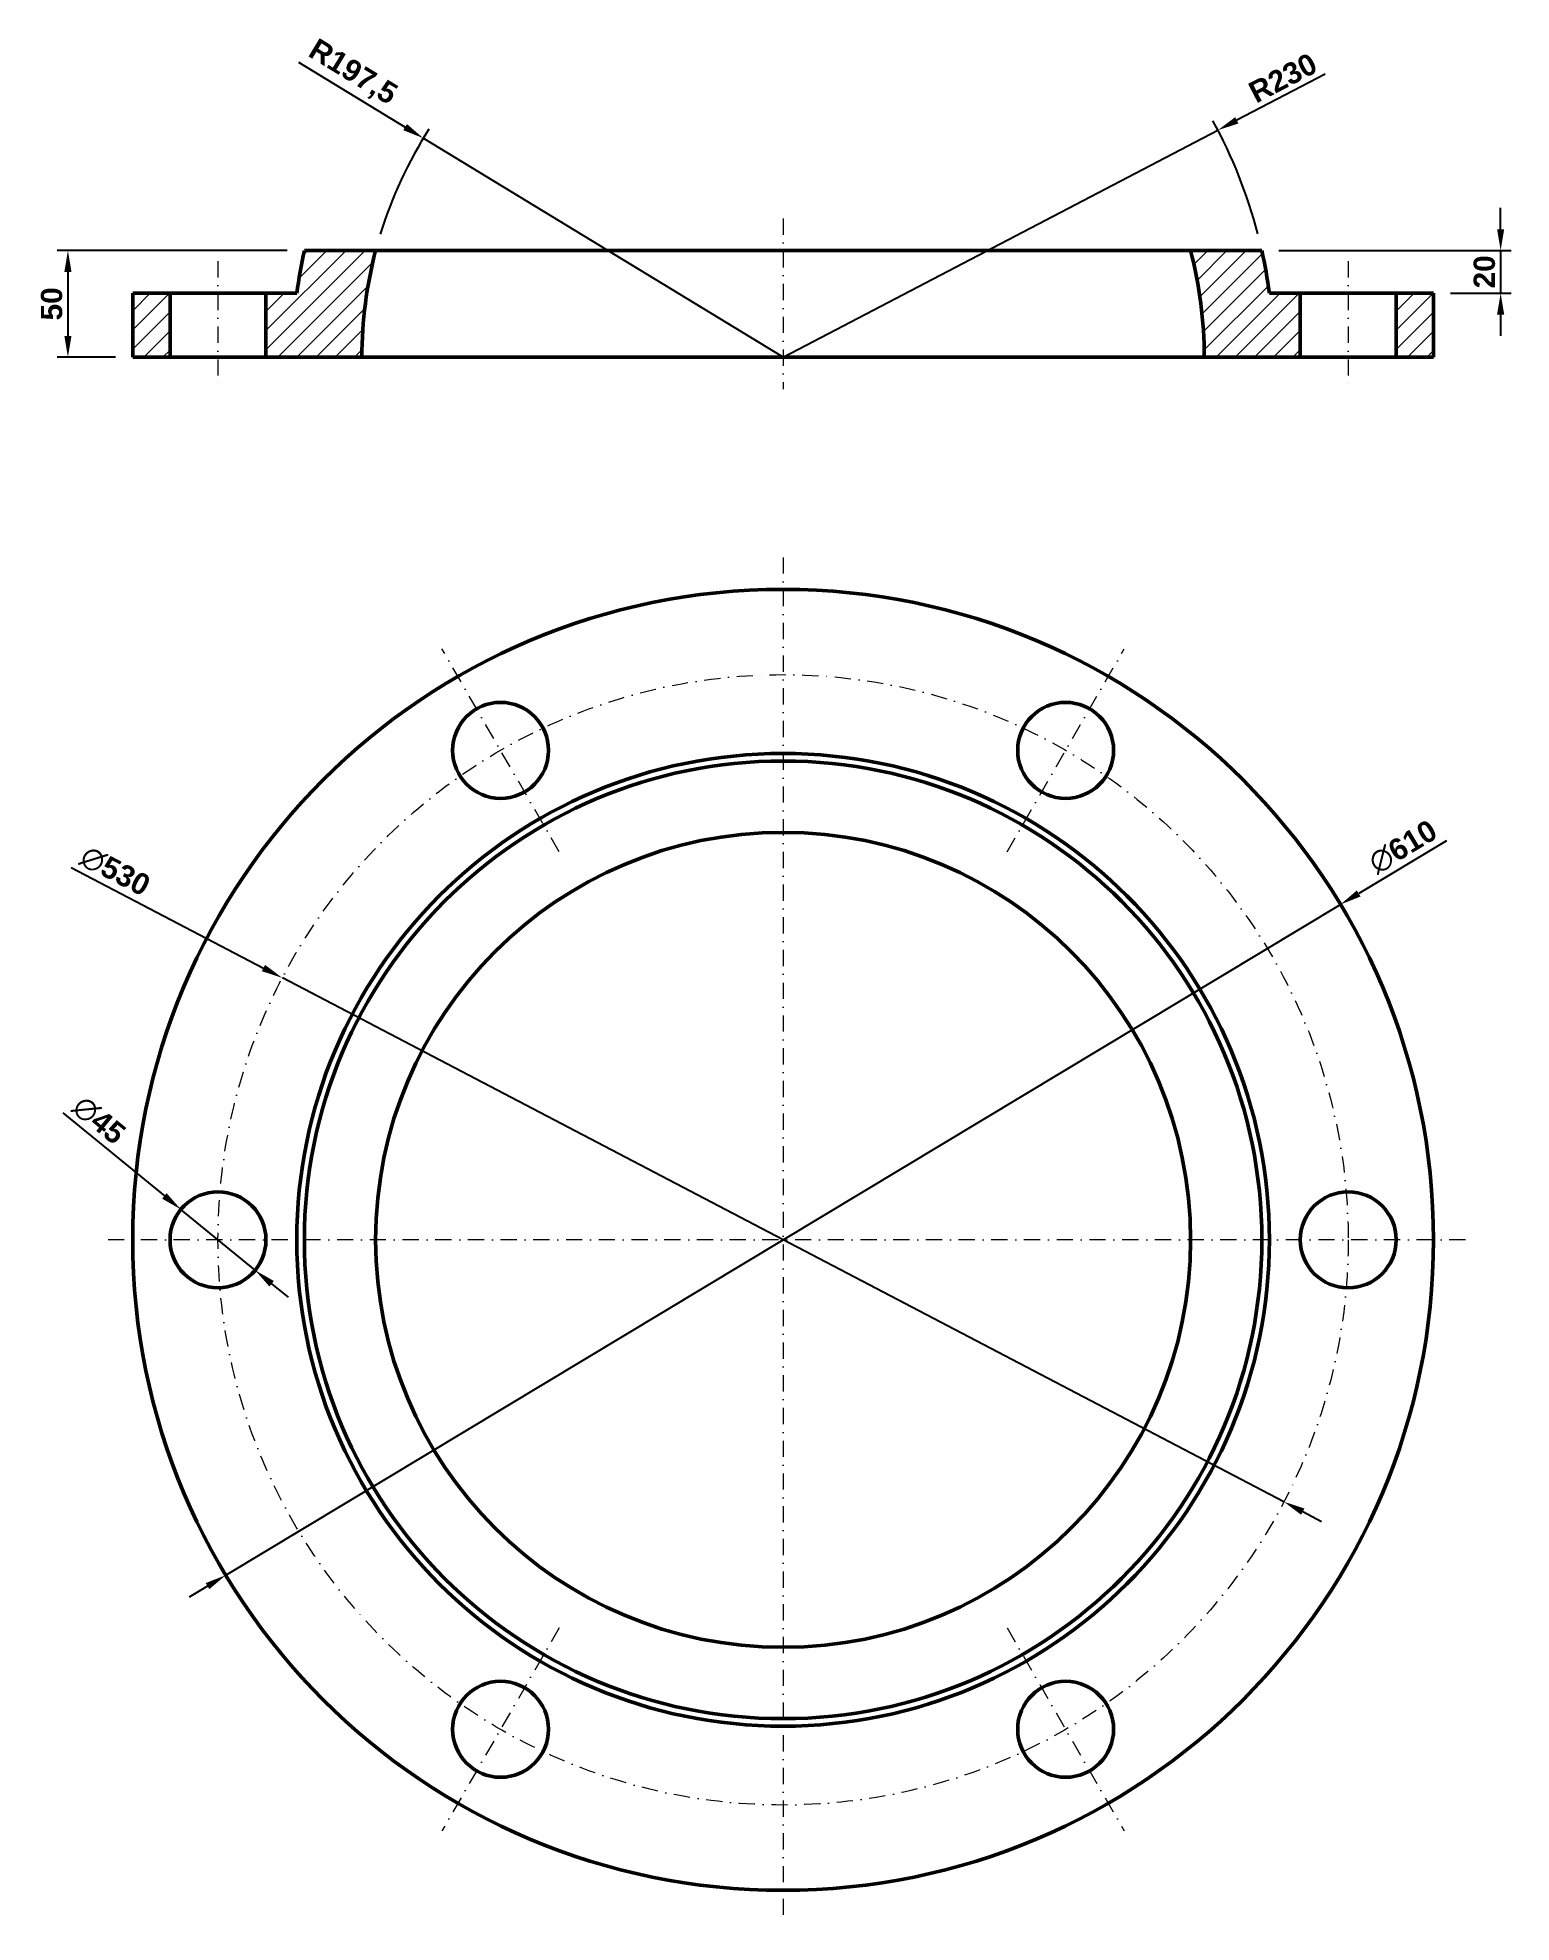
# Model space of a CAD drawing. Header units: millimetres. Extents: x 15161 to 15852, y -93 to 790.
import ezdxf

# ---------------------------------------------------------------- set-up
doc = ezdxf.new("R2010")
doc.units = ezdxf.units.MM
doc.header["$LTSCALE"] = 0.3
doc.linetypes.add('DASHDOTX2', pattern=[50.8, 25.4, -12.7, 0, -12.7])
for name, color, linetype, lineweight in [('Contorno', 5, 'Continuous', 50), ('cotas', 7, 'Continuous', 9), ('Hachura', 252, 'Continuous', 15), ('Linha de Centro', 46, 'DASHDOTX2', 9)]:
    doc.layers.add(name, color=color, linetype=linetype, lineweight=lineweight)
doc.styles.add('Cotas', font='')
doc.styles.get('Cotas').set_extended_font_data('Arial', bold=True)
doc.dimstyles.new('Cotas', dxfattribs={"dimscale": 0, "dimtxt": 2.5, "dimasz": 2.5, "dimexe": 1.25, "dimexo": 2, "dimtad": 1, "dimtxsty": 'Cotas', "dimcen": 2.5, "dimclrt": 102, "dimadec": 0, "dimazin": 0, "dimtfac": 1, "dimtmove": 0, "dimatfit": 3, "dimfxl": 1, "dimarcsym": 0})

# ---------------------------------------------------------------- blocks, each defined once
blk = doc.blocks.new('*D1')
at = {"layer": 'cotas', "color": 0, "lineweight": -2, "transparency": 16777216}
for p, q in [((15172.67, 286.37), (15220.26, 247.4)), ((15262.81, 212.55), (15227.99, 241.07)), ((15270.55, 206.22), (15278.28, 199.88))]:
    blk.add_line(p, q, dxfattribs=at)
at = {"layer": 'cotas', "color": 0, "transparency": 16777216}
for points in [[(15221.31, 248.69), (15219.2, 246.11), (15227.99, 241.07)], [(15271.6, 207.51), (15269.49, 204.93), (15262.81, 212.55)]]:
    blk.add_solid(points, dxfattribs=at)
at = {"layer": 'Defpoints', "color": 0, "transparency": 16777216}
for p in [(15227.99, 241.07), (15262.81, 212.55)]:
    blk.add_point(p, dxfattribs=at)
at = {"layer": 'cotas', "color": 102, "transparency": 16777216, "insert": (15189.57, 282.9), "char_height": 10, "attachment_point": 5, "rotation": 320.68524, "style": 'Cotas'}
blk.add_mtext('∅45', dxfattribs=at)
blk = doc.blocks.new('*D2')
at = {"layer": 'cotas', "color": 0, "lineweight": -2, "transparency": 16777216}
for p, q in [((15176.58, 401.4), (15266.72, 354.26)), ((15745.23, 104), (15275.58, 349.62)), ((15754.09, 99.37), (15762.95, 94.73))]:
    blk.add_line(p, q, dxfattribs=at)
at = {"layer": 'cotas', "color": 0, "transparency": 16777216}
for points in [[(15267.49, 355.73), (15265.94, 352.78), (15275.58, 349.62)], [(15754.86, 100.84), (15753.32, 97.89), (15745.23, 104)]]:
    blk.add_solid(points, dxfattribs=at)
at = {"layer": 'Defpoints', "color": 0, "transparency": 16777216}
for p in [(15275.58, 349.62), (15745.23, 104)]:
    blk.add_point(p, dxfattribs=at)
at = {"layer": 'cotas', "color": 102, "transparency": 16777216, "insert": (15197.16, 399.68), "char_height": 10, "attachment_point": 5, "rotation": 332.3909, "style": 'Cotas'}
blk.add_mtext('∅530', dxfattribs=at)
blk = doc.blocks.new('*D3')
at = {"layer": 'cotas', "color": 0, "lineweight": -2, "transparency": 16777216}
for p, q in [((15821.5, 413.97), (15780.32, 389.2)), ((15249.05, 69.58), (15771.75, 384.04)), ((15240.48, 64.42), (15231.92, 59.27))]:
    blk.add_line(p, q, dxfattribs=at)
at = {"layer": 'cotas', "color": 0, "transparency": 16777216}
for points in [[(15779.46, 390.63), (15781.18, 387.77), (15771.75, 384.04)], [(15239.63, 65.85), (15241.34, 63), (15249.05, 69.58)]]:
    blk.add_solid(points, dxfattribs=at)
at = {"layer": 'Defpoints', "color": 0, "transparency": 16777216}
for p in [(15771.75, 384.04), (15249.05, 69.58)]:
    blk.add_point(p, dxfattribs=at)
at = {"layer": 'cotas', "color": 102, "transparency": 16777216, "insert": (15801.06, 411.03), "char_height": 10, "attachment_point": 5, "rotation": 31.03178, "style": 'Cotas'}
blk.add_mtext('∅610', dxfattribs=at)
blk = doc.blocks.new('*D4')
at = {"layer": 'cotas', "color": 0, "lineweight": -2, "transparency": 16777216}
for p, q in [((15277.9, 690.67), (15170.02, 690.67)), ((15175.02, 680.67), (15175.02, 650.67)), ((15197.4, 640.67), (15170.02, 640.67))]:
    blk.add_line(p, q, dxfattribs=at)
at = {"layer": 'cotas', "color": 0, "transparency": 16777216}
for points in [[(15173.35, 680.67), (15176.69, 680.67), (15175.02, 690.67)], [(15173.35, 650.67), (15176.69, 650.67), (15175.02, 640.67)]]:
    blk.add_solid(points, dxfattribs=at)
at = {"layer": 'Defpoints', "color": 0, "transparency": 16777216}
for p in [(15285.9, 690.67), (15175.02, 640.67), (15205.4, 640.67)]:
    blk.add_point(p, dxfattribs=at)
at = {"layer": 'cotas', "color": 102, "transparency": 16777216, "insert": (15167.42, 665.67), "char_height": 10, "attachment_point": 5, "rotation": 90, "style": 'Cotas'}
blk.add_mtext('50', dxfattribs=at)
blk = doc.blocks.new('*D5')
at = {"layer": 'cotas', "color": 0, "lineweight": -2, "transparency": 16777216}
for p, q in [((15846.89, 700.67), (15846.89, 710.67)), ((15742.9, 690.67), (15851.89, 690.67)), ((15846.89, 690.67), (15846.89, 670.67)), ((15823.4, 670.67), (15851.89, 670.67)), ((15846.89, 660.67), (15846.89, 650.67))]:
    blk.add_line(p, q, dxfattribs=at)
at = {"layer": 'cotas', "color": 0, "transparency": 16777216}
for points in [[(15845.22, 700.67), (15848.55, 700.67), (15846.89, 690.67)], [(15845.22, 660.67), (15848.55, 660.67), (15846.89, 670.67)]]:
    blk.add_solid(points, dxfattribs=at)
at = {"layer": 'Defpoints', "color": 0, "transparency": 16777216}
for p in [(15734.9, 690.67), (15815.4, 670.67), (15846.89, 670.67)]:
    blk.add_point(p, dxfattribs=at)
at = {"layer": 'cotas', "color": 102, "transparency": 16777216, "insert": (15839.28, 680.67), "char_height": 10, "attachment_point": 5, "rotation": 90, "style": 'Cotas'}
blk.add_mtext('20', dxfattribs=at)
blk = doc.blocks.new('*D6')
at = {"layer": 'cotas', "color": 0, "lineweight": -2, "transparency": 16777216}
for p, q in [((15283.09, 779.01), (15333.15, 748.55)), ((15510.4, 640.67), (15341.69, 743.35))]:
    blk.add_line(p, q, dxfattribs=at)
blk.add_arc((15510.4, 640.67), 197.5, 147.22386, 163.0143, dxfattribs=at)
at = {"layer": 'cotas', "color": 0, "transparency": 16777216}
blk.add_solid([(15334.02, 749.97), (15332.28, 747.12), (15341.69, 743.35)], dxfattribs=at)
at = {"layer": 'Defpoints', "color": 0, "transparency": 16777216}
for p in [(15341.69, 743.35), (15510.4, 640.67)]:
    blk.add_point(p, dxfattribs=at)
at = {"layer": 'cotas', "color": 102, "transparency": 16777216, "insert": (15308.34, 773.76), "char_height": 10, "attachment_point": 5, "rotation": 328.67439, "style": 'Cotas'}
blk.add_mtext('R197,5', dxfattribs=at)
blk = doc.blocks.new('*D7')
at = {"layer": 'cotas', "color": 0, "lineweight": -2, "transparency": 16777216}
for p, q in [((15764.54, 773.33), (15723.16, 751.73)), ((15510.4, 640.67), (15714.29, 747.1))]:
    blk.add_line(p, q, dxfattribs=at)
blk.add_arc((15510.4, 640.67), 230, 14.54875, 28.81133, dxfattribs=at)
at = {"layer": 'cotas', "color": 0, "transparency": 16777216}
blk.add_solid([(15722.39, 753.21), (15723.93, 750.25), (15714.29, 747.1)], dxfattribs=at)
at = {"layer": 'Defpoints', "color": 0, "transparency": 16777216}
for p in [(15714.29, 747.1), (15510.4, 640.67)]:
    blk.add_point(p, dxfattribs=at)
at = {"layer": 'cotas', "color": 102, "transparency": 16777216, "insert": (15744.76, 771.59), "char_height": 10, "attachment_point": 5, "rotation": 27.56577, "style": 'Cotas'}
blk.add_mtext('R230', dxfattribs=at)

msp = doc.modelspace()

# ---------------------------------------------------------------- hatches: boundary and pattern name
at = {"layer": 'Hachura'}
h = msp.add_hatch(dxfattribs=at)
h.set_pattern_fill('ANSI31', color=256, scale=2)
h.set_pattern_definition([(45, (-3374.5707, -756.2577), (-4.490128, 4.490128), [])])
h.paths.add_polyline_path([(15222.903, 670.666), (15205.403, 670.666), (15205.403, 640.666), (15222.903, 640.666)])
h.paths.add_polyline_path([(15319.336, 690.666), (15285.903, 690.666, 0.022087), (15282.367, 670.666), (15267.903, 670.666), (15267.903, 640.666), (15312.903, 640.666, -0.064075)])
h.paths.add_polyline_path([(15752.903, 670.666), (15738.438, 670.666, 0.022087), (15734.902, 690.666), (15701.469, 690.666, -0.064075), (15707.903, 640.666), (15752.903, 640.666)])
h.paths.add_polyline_path([(15815.403, 670.666), (15797.903, 670.666), (15797.903, 640.666), (15815.403, 640.666)])

# ---------------------------------------------------------------- linework, layer by layer
at = {"layer": 'Contorno'}
for p, q in [((15510.403, 690.666), (15285.903, 690.666)), ((15510.403, 690.666), (15734.902, 690.666)), ((15282.367, 670.666), (15205.403, 670.666)), ((15205.403, 670.666), (15205.403, 640.666)), ((15222.903, 670.666), (15222.903, 640.666)), ((15267.903, 670.666), (15267.903, 640.666)), ((15738.438, 670.666), (15815.403, 670.666)), ((15752.903, 670.666), (15752.903, 640.666)), ((15797.903, 670.666), (15797.903, 640.666)), ((15815.403, 670.666), (15815.403, 640.666)), ((15510.403, 640.666), (15205.403, 640.666)), ((15510.403, 640.666), (15815.403, 640.666))]:
    msp.add_line(p, q, dxfattribs=at)
for centre, radius in [((15510.403, 226.81), 305), ((15377.903, 456.307), 22.5), ((15642.903, 456.307), 22.5), ((15510.403, 226.81), 228.035), ((15510.403, 226.81), 224.499), ((15510.403, 226.81), 191.066), ((15245.403, 226.81), 22.5), ((15775.403, 226.81), 22.5), ((15377.903, -2.686), 22.5), ((15642.903, -2.686), 22.5)]:
    msp.add_circle(centre, radius, dxfattribs=at)
for radius, start, end in [(230, 167.444142, 172.505283), (197.5, 165.335146, 180), (197.5, 0, 14.664854), (230, 7.494717, 12.555858)]:
    msp.add_arc((15510.403, 640.666), radius, start, end, dxfattribs=at)
at = {"layer": 'Linha de Centro'}
for p, q in [((15510.403, 705.666), (15510.403, 625.666)), ((15245.403, 685.666), (15245.403, 625.666)), ((15775.403, 685.666), (15775.403, 625.666)), ((15510.403, 546.81), (15510.403, -93.19)), ((15405.403, 408.676), (15350.403, 503.939)), ((15615.403, 408.676), (15670.403, 503.939)), ((15830.403, 226.81), (15190.403, 226.81)), ((15405.403, 44.945), (15350.403, -50.318)), ((15615.403, 44.945), (15670.403, -50.318))]:
    msp.add_line(p, q, dxfattribs=at)
msp.add_circle((15510.403, 226.81), 265, dxfattribs=at)

# ---------------------------------------------------------------- dimensions: what is measured, and where the dimension line sits
at = {"layer": 'cotas'}
for mpoint, picture, middle in [((15341.693, 743.346), '*D6', (15308.34, 773.755)), ((15714.293, 747.102), '*D7', (15744.763, 771.588))]:
    dim = msp.add_radius_dim(center=(15510.403, 640.666), mpoint=mpoint, dimstyle='Cotas', override={"dimscale": 4}, dxfattribs=at)
    dim.commit()
    dim.dimension.update_dxf_attribs({"geometry": picture, "text_midpoint": middle})
dim = msp.add_linear_dim(base=(15846.886, 670.666), p1=(15734.902, 690.666), p2=(15815.403, 670.666), angle=90, dimstyle='Cotas', override={"dimscale": 4}, dxfattribs=at)
dim.commit()
dim.dimension.update_dxf_attribs({"geometry": '*D5', "text_midpoint": (15846.886, 680.666), "dimtype": 160})
dim = msp.add_linear_dim(base=(15175.021, 640.666), p1=(15285.903, 690.666), p2=(15205.403, 640.666), angle=90, dimstyle='Cotas', override={"dimscale": 4}, dxfattribs=at)
dim.commit()
dim.dimension.update_dxf_attribs({"geometry": '*D4', "text_midpoint": (15167.415, 665.666)})
dim = msp.add_diameter_dim_2p(p1=(15249.054, 69.579), p2=(15771.751, 384.042), dimstyle='Cotas', override={"dimscale": 4}, dxfattribs=at)
dim.commit()
dim.dimension.update_dxf_attribs({"geometry": '*D3', "text_midpoint": (15801.06, 411.032)})
for p1, p2, picture, middle in [((15745.227, 104), (15275.578, 349.621), '*D2', (15193.443, 392.577)), ((15262.81, 212.555), (15227.995, 241.066), '*D1', (15184.488, 276.694))]:
    dim = msp.add_diameter_dim_2p(p1=p1, p2=p2, dimstyle='Cotas', override={"dimscale": 4}, dxfattribs=at)
    dim.commit()
    dim.dimension.update_dxf_attribs({"geometry": picture, "text_midpoint": middle, "dimtype": 163})

doc.saveas('drawing.dxf')
